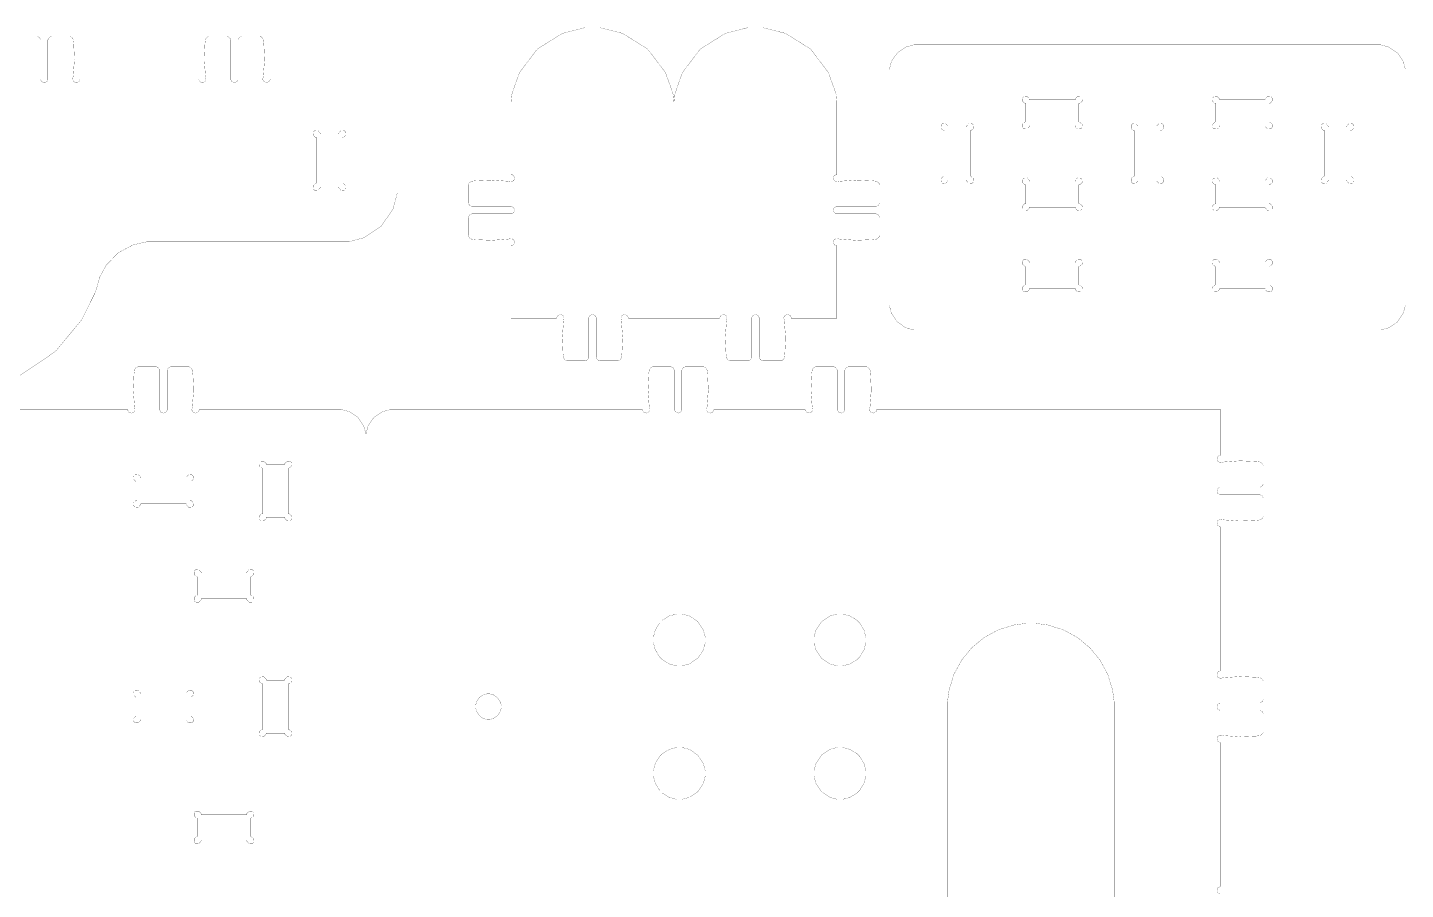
# Model space of a CAD drawing. Extents: x 0.1 to 11.9, y 0.1 to 11.9.
# Drawn here: x 5.56 to 11.9, y 7.96 to 11.93 of the extents above; entities that cross this region are included whole.
import ezdxf

# ---------------------------------------------------------------- set-up
doc = ezdxf.new("R2010")
doc.units = 0
doc.layers.get('0').update_dxf_attribs({"linetype": 'CONTINUOUS'})

msp = doc.modelspace()

# ---------------------------------------------------------------- linework, layer by layer
at = {"color": 1, "const_width": 0.00084}
for points in [[(8.53271, 11.5894), (8.52968, 11.6239), (8.49431, 11.725), (8.41194, 11.834), (8.29617, 11.9065), (8.19233, 11.9328), (8.15771, 11.9328), (8.12304, 11.9328), (8.01921, 11.9065), (7.90349, 11.834), (7.82107, 11.725), (7.78575, 11.6239), (7.78271, 11.5894)], [(8.53271, 11.5894), (8.53575, 11.6239), (8.57107, 11.725), (8.65349, 11.834), (8.76921, 11.9065), (8.87304, 11.9328), (8.90771, 11.9328), (8.94233, 11.9328), (9.04617, 11.9065), (9.16194, 11.834), (9.24431, 11.725), (9.27968, 11.6239), (9.28271, 11.5894)], [(5.59814, 11.8931), (5.52067, 11.8931)], [(5.59814, 11.8931), (5.60161, 11.8931), (5.61203, 11.8874), (5.61783, 11.877), (5.61783, 11.8734)], [(5.61783, 11.6963), (5.61783, 11.8734)], [(5.65126, 11.8734), (5.65126, 11.877), (5.65701, 11.8874), (5.66743, 11.8931), (5.67096, 11.8931)], [(5.65126, 11.6963), (5.65126, 11.8734)], [(5.67096, 11.8931), (5.74843, 11.8931)], [(5.74843, 11.8931), (5.75163, 11.8931), (5.76139, 11.8882), (5.76764, 11.8785), (5.76796, 11.876)], [(5.76796, 11.876), (5.76992, 11.8611), (5.77322, 11.7861), (5.76785, 11.7112), (5.76546, 11.6963)], [(6.37864, 11.6963), (6.37625, 11.7112), (6.37082, 11.7861), (6.37414, 11.8611), (6.37614, 11.876)], [(6.37614, 11.876), (6.37646, 11.8785), (6.38265, 11.8882), (6.39242, 11.8931), (6.39567, 11.8931)], [(6.47314, 11.8931), (6.39567, 11.8931)], [(6.47314, 11.8931), (6.47661, 11.8931), (6.48703, 11.8874), (6.49283, 11.877), (6.49283, 11.8734)], [(6.49283, 11.6963), (6.49283, 11.8734)], [(6.52626, 11.8734), (6.52626, 11.877), (6.53201, 11.8874), (6.54243, 11.8931), (6.54596, 11.8931)], [(6.52626, 11.6963), (6.52626, 11.8734)], [(6.54596, 11.8931), (6.62343, 11.8931)], [(6.62343, 11.8931), (6.62663, 11.8931), (6.63639, 11.8882), (6.64264, 11.8785), (6.64296, 11.876)], [(6.64296, 11.876), (6.64492, 11.8611), (6.64822, 11.7861), (6.64285, 11.7112), (6.64046, 11.6963)], [(9.64903, 11.8534), (9.63683, 11.8534), (9.60032, 11.8436), (9.5606, 11.8168), (9.53381, 11.7771), (9.52403, 11.7406), (9.52403, 11.7284)], [(11.774, 11.8534), (9.64903, 11.8534)], [(11.899, 11.7284), (11.899, 11.7406), (11.8892, 11.7771), (11.8624, 11.8168), (11.8226, 11.8436), (11.7862, 11.8534), (11.774, 11.8534)], [(5.65126, 11.6963), (5.65126, 11.6932), (5.646, 11.6838), (5.63456, 11.6796), (5.62304, 11.6838), (5.61783, 11.6932), (5.61783, 11.6963)], [(5.79893, 11.6963), (5.79889, 11.6932), (5.79362, 11.6838), (5.78217, 11.6796), (5.77067, 11.6838), (5.76546, 11.6932), (5.76546, 11.6963)], [(5.79893, 11.6963), (6.34517, 11.6963)], [(6.37864, 11.6963), (6.37864, 11.6932), (6.37337, 11.6838), (6.36187, 11.6796), (6.35037, 11.6838), (6.34517, 11.6932), (6.34517, 11.6963)], [(6.52626, 11.6963), (6.52626, 11.6932), (6.521, 11.6838), (6.50956, 11.6796), (6.49804, 11.6838), (6.49283, 11.6932), (6.49283, 11.6963)], [(6.67393, 11.6963), (6.67389, 11.6932), (6.66862, 11.6838), (6.65717, 11.6796), (6.64567, 11.6838), (6.64046, 11.6932), (6.64046, 11.6963)], [(6.67393, 11.6963), (7.25956, 11.6963)], [(7.25956, 11.1963), (7.25956, 11.6963)], [(9.52403, 11.7284), (9.52403, 10.6659)], [(11.899, 11.7284), (11.899, 10.6659)], [(10.1687, 11.6005), (10.1687, 11.6044), (10.1584, 11.6159), (10.1427, 11.615), (10.1401, 11.6123), (10.1375, 11.6097), (10.1365, 11.5941), (10.1481, 11.5838), (10.152, 11.5838)], [(10.3961, 11.5838), (10.3999, 11.5838), (10.4115, 11.5941), (10.4105, 11.6097), (10.4079, 11.6123), (10.4053, 11.615), (10.3897, 11.6159), (10.3793, 11.6044), (10.3793, 11.6005)], [(11.0437, 11.6005), (11.0437, 11.6044), (11.0334, 11.6159), (11.0177, 11.615), (11.0151, 11.6123), (11.0125, 11.6097), (11.0115, 11.5941), (11.0231, 11.5838), (11.027, 11.5838)], [(11.2711, 11.5838), (11.2749, 11.5838), (11.2865, 11.5941), (11.2855, 11.6097), (11.2829, 11.6123), (11.2803, 11.615), (11.2647, 11.6159), (11.2543, 11.6044), (11.2543, 11.6005)], [(7.78271, 11.2567), (7.78271, 11.5894)], [(8.53271, 10.5953), (8.53271, 11.5894)], [(9.28271, 11.2567), (9.28271, 11.5894)], [(10.152, 11.4981), (10.152, 11.5838)], [(10.1687, 11.6005), (10.3793, 11.6005)], [(10.3961, 11.4981), (10.3961, 11.5838)], [(11.027, 11.4981), (11.027, 11.5838)], [(11.0437, 11.6005), (11.2543, 11.6005)], [(11.2711, 11.4981), (11.2711, 11.5838)], [(9.79372, 11.4755), (9.79372, 11.4794), (9.78336, 11.4909), (9.76774, 11.49), (9.76514, 11.4873), (9.76247, 11.4847), (9.7615, 11.4691), (9.77306, 11.4588), (9.77696, 11.4588)], [(9.89606, 11.4588), (9.8999, 11.4588), (9.91151, 11.4691), (9.91054, 11.4847), (9.90793, 11.4873), (9.90528, 11.49), (9.88965, 11.4909), (9.87935, 11.4794), (9.87935, 11.4755)], [(10.152, 11.4981), (10.1481, 11.4981), (10.1365, 11.4878), (10.1375, 11.4722), (10.1401, 11.4696), (10.1427, 11.467), (10.1584, 11.4659), (10.1687, 11.4775), (10.1687, 11.4814)], [(10.1687, 11.4814), (10.3793, 11.4814)], [(10.3793, 11.4814), (10.3793, 11.4775), (10.3897, 11.4659), (10.4053, 11.467), (10.4079, 11.4696), (10.4105, 11.4722), (10.4115, 11.4878), (10.3999, 11.4981), (10.3961, 11.4981)], [(10.6687, 11.4755), (10.6687, 11.4794), (10.6584, 11.4909), (10.6427, 11.49), (10.6401, 11.4873), (10.6375, 11.4847), (10.6365, 11.4691), (10.6481, 11.4588), (10.652, 11.4588)], [(10.7711, 11.4588), (10.7749, 11.4588), (10.7865, 11.4691), (10.7855, 11.4847), (10.7829, 11.4873), (10.7803, 11.49), (10.7647, 11.4909), (10.7543, 11.4794), (10.7543, 11.4755)], [(11.027, 11.4981), (11.0231, 11.4981), (11.0115, 11.4878), (11.0125, 11.4722), (11.0151, 11.4696), (11.0177, 11.467), (11.0334, 11.4659), (11.0437, 11.4775), (11.0437, 11.4814)], [(11.0437, 11.4814), (11.2543, 11.4814)], [(11.2543, 11.4814), (11.2543, 11.4775), (11.2647, 11.4659), (11.2803, 11.467), (11.2829, 11.4696), (11.2855, 11.4722), (11.2865, 11.4878), (11.2749, 11.4981), (11.2711, 11.4981)], [(11.5437, 11.4755), (11.5437, 11.4794), (11.5334, 11.4909), (11.5177, 11.49), (11.5151, 11.4873), (11.5125, 11.4847), (11.5115, 11.4691), (11.5231, 11.4588), (11.527, 11.4588)], [(11.6461, 11.4588), (11.6499, 11.4588), (11.6615, 11.4691), (11.6605, 11.4847), (11.6579, 11.4873), (11.6553, 11.49), (11.6397, 11.4909), (11.6293, 11.4794), (11.6293, 11.4755)], [(6.88747, 11.4266), (6.88357, 11.4266), (6.87201, 11.437), (6.87299, 11.4525), (6.87565, 11.4551), (6.87825, 11.4578), (6.89388, 11.4588), (6.90424, 11.4472), (6.90424, 11.4433)], [(6.88747, 11.4266), (6.88747, 11.216)], [(6.90424, 11.4433), (6.98986, 11.4433)], [(6.98986, 11.4433), (6.98986, 11.4472), (7.00017, 11.4588), (7.01579, 11.4578), (7.01844, 11.4551), (7.02106, 11.4525), (7.02203, 11.437), (7.01042, 11.4266), (7.00657, 11.4266)], [(7.00657, 11.4266), (7.00657, 11.216)], [(9.77696, 11.2481), (9.77696, 11.4588)], [(9.87935, 11.4755), (9.79372, 11.4755)], [(9.89606, 11.2481), (9.89606, 11.4588)], [(10.652, 11.2481), (10.652, 11.4588)], [(10.7543, 11.4755), (10.6687, 11.4755)], [(10.7711, 11.2481), (10.7711, 11.4588)], [(11.527, 11.2481), (11.527, 11.4588)], [(11.6293, 11.4755), (11.5437, 11.4755)], [(11.6461, 11.2481), (11.6461, 11.4588)], [(7.60297, 11.2258), (7.60053, 11.2254), (7.59076, 11.2192), (7.58589, 11.2095), (7.58589, 11.2062)], [(7.78271, 11.2232), (7.76785, 11.2256), (7.69293, 11.2311), (7.61789, 11.2278), (7.60297, 11.2258)], [(7.78271, 11.2232), (7.78581, 11.2232), (7.79519, 11.2285), (7.79937, 11.24), (7.79519, 11.2515), (7.78581, 11.2567), (7.78271, 11.2567)], [(9.28271, 11.2232), (9.27957, 11.2232), (9.27018, 11.2285), (9.266, 11.24), (9.27018, 11.2515), (9.27957, 11.2567), (9.28271, 11.2567)], [(9.28271, 11.2232), (9.29758, 11.2256), (9.3725, 11.2311), (9.44754, 11.2278), (9.46251, 11.2258)], [(9.46251, 11.2258), (9.46496, 11.2254), (9.47472, 11.2192), (9.4796, 11.2095), (9.4796, 11.2062)], [(9.77696, 11.2481), (9.77306, 11.2481), (9.7615, 11.2378), (9.76247, 11.2222), (9.76514, 11.2196), (9.76774, 11.217), (9.78336, 11.2159), (9.79372, 11.2275), (9.79372, 11.2314)], [(9.87935, 11.2314), (9.79372, 11.2314)], [(9.87935, 11.2314), (9.87935, 11.2275), (9.88965, 11.2159), (9.90528, 11.217), (9.90793, 11.2196), (9.91054, 11.2222), (9.91151, 11.2378), (9.8999, 11.2481), (9.89606, 11.2481)], [(10.1687, 11.2255), (10.1687, 11.2294), (10.1584, 11.2409), (10.1427, 11.24), (10.1401, 11.2373), (10.1375, 11.2347), (10.1365, 11.2191), (10.1481, 11.2088), (10.152, 11.2088)], [(10.1687, 11.2255), (10.3793, 11.2255)], [(10.3961, 11.2088), (10.3999, 11.2088), (10.4115, 11.2191), (10.4105, 11.2347), (10.4079, 11.2373), (10.4053, 11.24), (10.3897, 11.2409), (10.3793, 11.2294), (10.3793, 11.2255)], [(10.652, 11.2481), (10.6481, 11.2481), (10.6365, 11.2378), (10.6375, 11.2222), (10.6401, 11.2196), (10.6427, 11.217), (10.6584, 11.2159), (10.6687, 11.2275), (10.6687, 11.2314)], [(10.7543, 11.2314), (10.6687, 11.2314)], [(10.7543, 11.2314), (10.7543, 11.2275), (10.7647, 11.2159), (10.7803, 11.217), (10.7829, 11.2196), (10.7855, 11.2222), (10.7865, 11.2378), (10.7749, 11.2481), (10.7711, 11.2481)], [(11.0437, 11.2255), (11.0437, 11.2294), (11.0334, 11.2409), (11.0177, 11.24), (11.0151, 11.2373), (11.0125, 11.2347), (11.0115, 11.2191), (11.0231, 11.2088), (11.027, 11.2088)], [(11.0437, 11.2255), (11.2543, 11.2255)], [(11.2711, 11.2088), (11.2749, 11.2088), (11.2865, 11.2191), (11.2855, 11.2347), (11.2829, 11.2373), (11.2803, 11.24), (11.2647, 11.2409), (11.2543, 11.2294), (11.2543, 11.2255)], [(11.527, 11.2481), (11.5231, 11.2481), (11.5115, 11.2378), (11.5125, 11.2222), (11.5151, 11.2196), (11.5177, 11.217), (11.5334, 11.2159), (11.5437, 11.2275), (11.5437, 11.2314)], [(11.6293, 11.2314), (11.5437, 11.2314)], [(11.6293, 11.2314), (11.6293, 11.2275), (11.6397, 11.2159), (11.6553, 11.217), (11.6579, 11.2196), (11.6605, 11.2222), (11.6615, 11.2378), (11.6499, 11.2481), (11.6461, 11.2481)], [(6.90424, 11.1992), (6.90424, 11.1954), (6.89388, 11.1838), (6.87825, 11.1848), (6.87565, 11.1874), (6.87299, 11.1901), (6.87201, 11.2057), (6.88357, 11.216), (6.88747, 11.216)], [(6.90424, 11.1992), (6.98986, 11.1992)], [(7.00657, 11.216), (7.01042, 11.216), (7.02203, 11.2057), (7.02106, 11.1901), (7.01844, 11.1874), (7.01579, 11.1848), (7.00017, 11.1838), (6.98986, 11.1954), (6.98986, 11.1992)], [(7.25956, 11.1963), (7.25956, 11.172), (7.23986, 11.099), (7.18631, 11.0195), (7.10682, 10.966), (7.03386, 10.9463), (7.00956, 10.9463)], [(7.58589, 11.1288), (7.58589, 11.2062)], [(9.4796, 11.1288), (9.4796, 11.2062)], [(10.152, 11.1231), (10.152, 11.2088)], [(10.3961, 11.1231), (10.3961, 11.2088)], [(11.027, 11.1231), (11.027, 11.2088)], [(11.2711, 11.1231), (11.2711, 11.2088)], [(7.58589, 11.1288), (7.58589, 11.1253), (7.59164, 11.1149), (7.60206, 11.1091), (7.60558, 11.1091)], [(7.78271, 11.1091), (7.60558, 11.1091)], [(7.78271, 11.0756), (7.78581, 11.0756), (7.79519, 11.0809), (7.79937, 11.0923), (7.79519, 11.1038), (7.78581, 11.1091), (7.78271, 11.1091)], [(9.28271, 11.0756), (9.27957, 11.0756), (9.27018, 11.0809), (9.266, 11.0923), (9.27018, 11.1038), (9.27957, 11.1091), (9.28271, 11.1091)], [(9.28271, 11.1091), (9.4599, 11.1091)], [(9.4796, 11.1288), (9.4796, 11.1253), (9.47379, 11.1149), (9.46337, 11.1091), (9.4599, 11.1091)], [(10.152, 11.1231), (10.1481, 11.1231), (10.1365, 11.1128), (10.1375, 11.0972), (10.1401, 11.0946), (10.1427, 11.092), (10.1584, 11.0909), (10.1687, 11.1025), (10.1687, 11.1064)], [(10.1687, 11.1064), (10.3793, 11.1064)], [(10.3793, 11.1064), (10.3793, 11.1025), (10.3897, 11.0909), (10.4053, 11.092), (10.4079, 11.0946), (10.4105, 11.0972), (10.4115, 11.1128), (10.3999, 11.1231), (10.3961, 11.1231)], [(11.027, 11.1231), (11.0231, 11.1231), (11.0115, 11.1128), (11.0125, 11.0972), (11.0151, 11.0946), (11.0177, 11.092), (11.0334, 11.0909), (11.0437, 11.1025), (11.0437, 11.1064)], [(11.0437, 11.1064), (11.2543, 11.1064)], [(11.2543, 11.1064), (11.2543, 11.1025), (11.2647, 11.0909), (11.2803, 11.092), (11.2829, 11.0946), (11.2855, 11.0972), (11.2865, 11.1128), (11.2749, 11.1231), (11.2711, 11.1231)], [(7.60558, 11.0756), (7.60206, 11.0756), (7.59164, 11.0698), (7.58589, 11.0594), (7.58589, 11.0559)], [(7.58589, 11.0559), (7.58589, 10.9784)], [(7.78271, 11.0756), (7.60558, 11.0756)], [(9.28271, 11.0756), (9.4599, 11.0756)], [(9.4599, 11.0756), (9.46337, 11.0756), (9.47379, 11.0698), (9.4796, 11.0594), (9.4796, 11.0559)], [(9.4796, 11.0559), (9.4796, 10.9784)], [(7.58589, 10.9784), (7.58589, 10.9752), (7.59076, 10.9655), (7.60053, 10.9592), (7.60297, 10.9589)], [(9.4796, 10.9784), (9.4796, 10.9752), (9.47472, 10.9655), (9.46496, 10.9592), (9.46251, 10.9589)], [(5.88385, 10.7634), (5.88921, 10.7829), (5.91835, 10.8376), (5.97342, 10.8954), (6.04389, 10.9329), (6.10444, 10.9463), (6.12462, 10.9463)], [(6.12462, 10.9463), (7.00956, 10.9463)], [(7.60297, 10.9589), (7.61789, 10.957), (7.69293, 10.9536), (7.76785, 10.959), (7.78271, 10.9614)], [(7.78271, 10.928), (7.78581, 10.928), (7.79519, 10.9332), (7.79937, 10.9447), (7.79519, 10.9562), (7.78581, 10.9614), (7.78271, 10.9614)], [(7.78271, 10.5953), (7.78271, 10.928)], [(9.28271, 10.928), (9.27957, 10.928), (9.27018, 10.9332), (9.266, 10.9447), (9.27018, 10.9562), (9.27957, 10.9614), (9.28271, 10.9614)], [(9.46251, 10.9589), (9.44754, 10.957), (9.3725, 10.9536), (9.29758, 10.959), (9.28271, 10.9614)], [(9.28271, 10.5953), (9.28271, 10.928)], [(10.1687, 10.8505), (10.1687, 10.8544), (10.1584, 10.8659), (10.1427, 10.865), (10.1401, 10.8623), (10.1375, 10.8597), (10.1365, 10.8441), (10.1481, 10.8338), (10.152, 10.8338)], [(10.1687, 10.8505), (10.3793, 10.8505)], [(10.3961, 10.8338), (10.3999, 10.8338), (10.4115, 10.8441), (10.4105, 10.8597), (10.4079, 10.8623), (10.4053, 10.865), (10.3897, 10.8659), (10.3793, 10.8544), (10.3793, 10.8505)], [(11.0437, 10.8505), (11.0437, 10.8544), (11.0334, 10.8659), (11.0177, 10.865), (11.0151, 10.8623), (11.0125, 10.8597), (11.0115, 10.8441), (11.0231, 10.8338), (11.027, 10.8338)], [(11.0437, 10.8505), (11.2543, 10.8505)], [(11.2711, 10.8338), (11.2749, 10.8338), (11.2865, 10.8441), (11.2855, 10.8597), (11.2829, 10.8623), (11.2803, 10.865), (11.2647, 10.8659), (11.2543, 10.8544), (11.2543, 10.8505)], [(10.152, 10.7481), (10.152, 10.8338)], [(10.3961, 10.7481), (10.3961, 10.8338)], [(11.027, 10.7481), (11.027, 10.8338)], [(11.2711, 10.7481), (11.2711, 10.8338)], [(5.88385, 10.7634), (5.87099, 10.7174), (5.80615, 10.5866), (5.68474, 10.4411), (5.528, 10.3347), (5.39144, 10.2832), (5.3444, 10.275)], [(10.152, 10.7481), (10.1481, 10.7481), (10.1365, 10.7378), (10.1375, 10.7222), (10.1401, 10.7196), (10.1427, 10.717), (10.1584, 10.7159), (10.1687, 10.7275), (10.1687, 10.7314)], [(10.1687, 10.7314), (10.3793, 10.7314)], [(10.3793, 10.7314), (10.3793, 10.7275), (10.3897, 10.7159), (10.4053, 10.717), (10.4079, 10.7196), (10.4105, 10.7222), (10.4115, 10.7378), (10.3999, 10.7481), (10.3961, 10.7481)], [(11.027, 10.7481), (11.0231, 10.7481), (11.0115, 10.7378), (11.0125, 10.7222), (11.0151, 10.7196), (11.0177, 10.717), (11.0334, 10.7159), (11.0437, 10.7275), (11.0437, 10.7314)], [(11.0437, 10.7314), (11.2543, 10.7314)], [(11.2543, 10.7314), (11.2543, 10.7275), (11.2647, 10.7159), (11.2803, 10.717), (11.2829, 10.7196), (11.2855, 10.7222), (11.2865, 10.7378), (11.2749, 10.7481), (11.2711, 10.7481)], [(9.52403, 10.6659), (9.52403, 10.6538), (9.53381, 10.6173), (9.5606, 10.5775), (9.60032, 10.5508), (9.63683, 10.5409), (9.64903, 10.5409)], [(11.774, 10.5409), (11.7862, 10.5409), (11.8226, 10.5508), (11.8624, 10.5775), (11.8892, 10.6173), (11.899, 10.6538), (11.899, 10.6659)], [(7.99338, 10.5953), (7.78271, 10.5953)], [(8.02681, 10.5953), (8.02681, 10.5984), (8.02154, 10.6079), (8.0101, 10.612), (7.99858, 10.6079), (7.99338, 10.5984), (7.99338, 10.5953)], [(8.02681, 10.5953), (8.02442, 10.5804), (8.01899, 10.5055), (8.02229, 10.4305), (8.02431, 10.4155)], [(8.17449, 10.5953), (8.17449, 10.5984), (8.16922, 10.6079), (8.15771, 10.612), (8.14621, 10.6079), (8.141, 10.5984), (8.141, 10.5953)], [(8.141, 10.5953), (8.141, 10.4181)], [(8.17449, 10.5953), (8.17449, 10.4181)], [(8.3221, 10.5953), (8.3221, 10.5984), (8.31685, 10.6079), (8.30533, 10.612), (8.29383, 10.6079), (8.28863, 10.5984), (8.28863, 10.5953)], [(8.29113, 10.4155), (8.29308, 10.4305), (8.29644, 10.5055), (8.29101, 10.5804), (8.28863, 10.5953)], [(8.53271, 10.5953), (8.3221, 10.5953)], [(8.53271, 10.5953), (8.74338, 10.5953)], [(8.74338, 10.5953), (8.74338, 10.5984), (8.74858, 10.6079), (8.7601, 10.612), (8.77154, 10.6079), (8.77681, 10.5984), (8.77681, 10.5953)], [(8.77431, 10.4155), (8.77229, 10.4305), (8.76899, 10.5055), (8.77442, 10.5804), (8.77681, 10.5953)], [(8.891, 10.5953), (8.891, 10.5984), (8.89621, 10.6079), (8.90771, 10.612), (8.91922, 10.6079), (8.92449, 10.5984), (8.92449, 10.5953)], [(8.891, 10.5953), (8.891, 10.4181)], [(8.92449, 10.5953), (8.92449, 10.4181)], [(9.03863, 10.5953), (9.03863, 10.5984), (9.04383, 10.6079), (9.05533, 10.612), (9.06685, 10.6079), (9.0721, 10.5984), (9.0721, 10.5953)], [(9.03863, 10.5953), (9.04101, 10.5804), (9.04644, 10.5055), (9.04308, 10.4305), (9.04113, 10.4155)], [(9.0721, 10.5953), (9.28271, 10.5953)], [(9.64903, 10.5409), (11.774, 10.5409)], [(8.02431, 10.4155), (8.02463, 10.4131), (8.03082, 10.4033), (8.04058, 10.3984), (8.04383, 10.3984)], [(8.12131, 10.3984), (8.12478, 10.3984), (8.13519, 10.4042), (8.141, 10.4147), (8.141, 10.4181)], [(8.17449, 10.4181), (8.17449, 10.4147), (8.18024, 10.4042), (8.19065, 10.3984), (8.19417, 10.3984)], [(8.27165, 10.3984), (8.27485, 10.3984), (8.28461, 10.4033), (8.29081, 10.4131), (8.29113, 10.4155)], [(8.79383, 10.3984), (8.79058, 10.3984), (8.78082, 10.4033), (8.77463, 10.4131), (8.77431, 10.4155)], [(8.891, 10.4181), (8.891, 10.4147), (8.88519, 10.4042), (8.87478, 10.3984), (8.87131, 10.3984)], [(8.94417, 10.3984), (8.94065, 10.3984), (8.93024, 10.4042), (8.92449, 10.4147), (8.92449, 10.4181)], [(9.04113, 10.4155), (9.04081, 10.4131), (9.03461, 10.4033), (9.02485, 10.3984), (9.02165, 10.3984)], [(6.04958, 10.3544), (6.04758, 10.3395), (6.04428, 10.2645), (6.04969, 10.1896), (6.05214, 10.1746)], [(6.06912, 10.3715), (6.06586, 10.3715), (6.0561, 10.3666), (6.04992, 10.3569), (6.04958, 10.3544)], [(6.1466, 10.3715), (6.06912, 10.3715)], [(6.16629, 10.3518), (6.16629, 10.3554), (6.16049, 10.3658), (6.15007, 10.3715), (6.1466, 10.3715)], [(6.16629, 10.1746), (6.16629, 10.3518)], [(6.21946, 10.3715), (6.21593, 10.3715), (6.20551, 10.3658), (6.19976, 10.3554), (6.19976, 10.3518)], [(6.19976, 10.1746), (6.19976, 10.3518)], [(6.21946, 10.3715), (6.29693, 10.3715)], [(6.31646, 10.3544), (6.31614, 10.3569), (6.3099, 10.3666), (6.30013, 10.3715), (6.29693, 10.3715)], [(6.31392, 10.1746), (6.31629, 10.1896), (6.32172, 10.2645), (6.31842, 10.3395), (6.31646, 10.3544)], [(8.12131, 10.3984), (8.04383, 10.3984)], [(8.19417, 10.3984), (8.27165, 10.3984)], [(8.41862, 10.3544), (8.41661, 10.3395), (8.41325, 10.2645), (8.41868, 10.1896), (8.42111, 10.1746)], [(8.4381, 10.3715), (8.43485, 10.3715), (8.42513, 10.3666), (8.41894, 10.3569), (8.41862, 10.3544)], [(8.51557, 10.3715), (8.4381, 10.3715)], [(8.53526, 10.3518), (8.53526, 10.3554), (8.52946, 10.3658), (8.51904, 10.3715), (8.51557, 10.3715)], [(8.53526, 10.1746), (8.53526, 10.3518)], [(8.58843, 10.3715), (8.5849, 10.3715), (8.57449, 10.3658), (8.56874, 10.3554), (8.56874, 10.3518)], [(8.56874, 10.1746), (8.56874, 10.3518)], [(8.58843, 10.3715), (8.6659, 10.3715)], [(8.68544, 10.3544), (8.68511, 10.3569), (8.67888, 10.3666), (8.66911, 10.3715), (8.6659, 10.3715)], [(8.68294, 10.1746), (8.68533, 10.1896), (8.69069, 10.2645), (8.68739, 10.3395), (8.68544, 10.3544)], [(8.87131, 10.3984), (8.79383, 10.3984)], [(8.94417, 10.3984), (9.02165, 10.3984)], [(9.16862, 10.3544), (9.16661, 10.3395), (9.16325, 10.2645), (9.16868, 10.1896), (9.17111, 10.1746)], [(9.1881, 10.3715), (9.18485, 10.3715), (9.17513, 10.3666), (9.16894, 10.3569), (9.16862, 10.3544)], [(9.1881, 10.3715), (9.26557, 10.3715)], [(9.28526, 10.3518), (9.28526, 10.3554), (9.27946, 10.3658), (9.26904, 10.3715), (9.26557, 10.3715)], [(9.28526, 10.3518), (9.28526, 10.1746)], [(9.33843, 10.3715), (9.3349, 10.3715), (9.32449, 10.3658), (9.31874, 10.3554), (9.31874, 10.3518)], [(9.31874, 10.3518), (9.31874, 10.1746)], [(9.4159, 10.3715), (9.33843, 10.3715)], [(9.43544, 10.3544), (9.43511, 10.3569), (9.42888, 10.3666), (9.41911, 10.3715), (9.4159, 10.3715)], [(9.43294, 10.1746), (9.43533, 10.1896), (9.44069, 10.2645), (9.43739, 10.3395), (9.43544, 10.3544)], [(5.808, 10.1746), (5.36117, 10.1746)], [(5.808, 10.1746), (6.01867, 10.1746)], [(5.808, 7.43832), (5.808, 10.1746)], [(6.01867, 10.1746), (6.01867, 10.1716), (6.02387, 10.1622), (6.03538, 10.158), (6.04688, 10.1622), (6.05214, 10.1716), (6.05214, 10.1746)], [(6.16629, 10.1746), (6.16629, 10.1716), (6.1715, 10.1622), (6.183, 10.158), (6.1945, 10.1622), (6.19976, 10.1716), (6.19976, 10.1746)], [(6.31392, 10.1746), (6.31392, 10.1716), (6.31912, 10.1622), (6.33062, 10.158), (6.34212, 10.1622), (6.34739, 10.1716), (6.34739, 10.1746)], [(6.34739, 10.1746), (6.98996, 10.1746)], [(7.11496, 10.0496), (7.11496, 10.0618), (7.10508, 10.0984), (7.07835, 10.1381), (7.03857, 10.1649), (7.00211, 10.1746), (6.98996, 10.1746)], [(7.23996, 10.1746), (7.22775, 10.1746), (7.19125, 10.1649), (7.15153, 10.1381), (7.12472, 10.0984), (7.11496, 10.0618), (7.11496, 10.0496)], [(7.23996, 10.1746), (8.38764, 10.1746)], [(8.38764, 10.1746), (8.38764, 10.1716), (8.39285, 10.1622), (8.40435, 10.158), (8.41585, 10.1622), (8.42111, 10.1716), (8.42111, 10.1746)], [(8.53526, 10.1746), (8.53526, 10.1716), (8.54053, 10.1622), (8.55197, 10.158), (8.56347, 10.1622), (8.56874, 10.1716), (8.56874, 10.1746)], [(8.68294, 10.1746), (8.68294, 10.1716), (8.68815, 10.1622), (8.69965, 10.158), (8.7111, 10.1622), (8.71636, 10.1716), (8.71636, 10.1746)], [(8.71636, 10.1746), (8.92703, 10.1746)], [(8.92703, 10.1746), (8.92703, 7.43832)], [(8.92703, 10.1746), (9.13764, 10.1746)], [(9.13764, 10.1746), (9.13764, 10.1716), (9.14285, 10.1622), (9.15435, 10.158), (9.16585, 10.1622), (9.17111, 10.1716), (9.17111, 10.1746)], [(9.28526, 10.1746), (9.28526, 10.1716), (9.29047, 10.1622), (9.30197, 10.158), (9.31347, 10.1622), (9.31874, 10.1716), (9.31874, 10.1746)], [(9.43294, 10.1746), (9.43294, 10.1716), (9.43815, 10.1622), (9.44965, 10.158), (9.4611, 10.1622), (9.46636, 10.1716), (9.46636, 10.1746)], [(9.46636, 10.1746), (11.0486, 10.1746)], [(11.0486, 10.1746), (11.0486, 9.96403)], [(7.11496, 10.0496), (7.11496, 7.56332)], [(11.0486, 9.96403), (11.0455, 9.96403), (11.0361, 9.95882), (11.0319, 9.94732), (11.0361, 9.93582), (11.0455, 9.93056), (11.0486, 9.93056)], [(6.65582, 9.92171), (6.65582, 9.92563), (6.64546, 9.93718), (6.62983, 9.93619), (6.62722, 9.93354), (6.62457, 9.93093), (6.62358, 9.91536), (6.63514, 9.905), (6.63906, 9.905)], [(6.63906, 9.905), (6.63906, 9.69433)], [(6.65582, 9.92171), (6.74143, 9.92171)], [(6.75814, 9.905), (6.76199, 9.905), (6.7736, 9.91536), (6.77257, 9.93093), (6.76997, 9.93354), (6.76731, 9.93619), (6.75174, 9.93718), (6.74143, 9.92563), (6.74143, 9.92171)], [(6.75814, 9.905), (6.75814, 9.69433)], [(11.2284, 9.93311), (11.2134, 9.93511), (11.1384, 9.93842), (11.0635, 9.933), (11.0486, 9.93056)], [(11.2455, 9.91357), (11.2455, 9.91683), (11.2406, 9.9266), (11.2308, 9.93278), (11.2284, 9.93311)], [(11.2455, 9.91357), (11.2455, 9.8361)], [(6.07769, 9.85921), (6.07769, 9.86313), (6.06733, 9.87468), (6.05176, 9.87369), (6.04915, 9.87104), (6.0465, 9.86843), (6.04551, 9.85286), (6.05707, 9.8425), (6.06099, 9.8425)], [(6.06099, 9.8425), (6.06099, 9.75683)], [(6.07769, 9.85921), (6.28836, 9.85921)], [(6.30507, 9.8425), (6.30892, 9.8425), (6.32047, 9.85286), (6.3195, 9.86843), (6.31689, 9.87104), (6.31424, 9.87369), (6.29867, 9.87468), (6.28836, 9.86313), (6.28836, 9.85921)], [(6.30507, 9.8425), (6.30507, 9.75683)], [(11.2258, 9.8164), (11.2293, 9.8164), (11.2397, 9.82221), (11.2455, 9.83262), (11.2455, 9.8361)], [(11.0486, 9.8164), (11.0455, 9.8164), (11.0361, 9.81119), (11.0319, 9.79969), (11.0361, 9.78819), (11.0455, 9.78293), (11.0486, 9.78293)], [(11.2258, 9.8164), (11.0486, 9.8164)], [(11.2258, 9.78293), (11.0486, 9.78293)], [(11.2455, 9.76324), (11.2455, 9.76676), (11.2397, 9.77718), (11.2293, 9.78293), (11.2258, 9.78293)], [(6.06099, 9.75683), (6.05707, 9.75683), (6.04551, 9.74653), (6.0465, 9.73096), (6.04915, 9.72831), (6.05176, 9.72569), (6.06733, 9.72472), (6.07769, 9.73628), (6.07769, 9.74013)], [(6.07769, 9.74013), (6.28836, 9.74013)], [(6.28836, 9.74013), (6.28836, 9.73628), (6.29867, 9.72472), (6.31424, 9.72569), (6.31689, 9.72831), (6.3195, 9.73096), (6.32047, 9.74653), (6.30892, 9.75683), (6.30507, 9.75683)], [(11.2455, 9.68576), (11.2455, 9.76324)], [(6.63906, 9.69433), (6.63514, 9.69433), (6.62358, 9.68403), (6.62457, 9.66846), (6.62722, 9.66581), (6.62983, 9.66319), (6.64546, 9.66222), (6.65582, 9.67378), (6.65582, 9.67763)], [(6.65582, 9.67763), (6.74143, 9.67763)], [(6.74143, 9.67763), (6.74143, 9.67378), (6.75174, 9.66222), (6.76731, 9.66319), (6.76997, 9.66581), (6.77257, 9.66846), (6.7736, 9.68403), (6.76199, 9.69433), (6.75814, 9.69433)], [(11.0486, 9.66878), (11.0455, 9.66878), (11.0361, 9.66357), (11.0319, 9.65207), (11.0361, 9.64057), (11.0455, 9.63531), (11.0486, 9.63531)], [(11.0486, 9.66878), (11.0635, 9.66639), (11.1384, 9.66097), (11.2134, 9.66428), (11.2284, 9.66624)], [(11.2284, 9.66624), (11.2308, 9.66656), (11.2406, 9.67279), (11.2455, 9.68257), (11.2455, 9.68576)], [(11.0486, 9.63531), (11.0486, 8.97086)], [(6.35618, 9.42171), (6.35618, 9.42563), (6.34581, 9.43718), (6.33018, 9.43619), (6.32758, 9.43354), (6.32493, 9.43093), (6.32394, 9.41536), (6.3355, 9.405), (6.33942, 9.405)], [(6.33942, 9.405), (6.33942, 9.31933)], [(6.35618, 9.42171), (6.56679, 9.42171)], [(6.58356, 9.405), (6.5874, 9.405), (6.59896, 9.41536), (6.59799, 9.43093), (6.59538, 9.43354), (6.59272, 9.43619), (6.5771, 9.43718), (6.56679, 9.42563), (6.56679, 9.42171)], [(6.58356, 9.405), (6.58356, 9.31933)], [(6.33942, 9.31933), (6.3355, 9.31933), (6.32394, 9.30903), (6.32493, 9.29346), (6.32758, 9.29081), (6.33018, 9.28819), (6.34581, 9.28722), (6.35618, 9.29878), (6.35618, 9.30263)], [(6.35618, 9.30263), (6.56679, 9.30263)], [(6.56679, 9.30263), (6.56679, 9.29878), (6.5771, 9.28722), (6.59272, 9.28819), (6.59538, 9.29081), (6.59799, 9.29346), (6.59896, 9.30903), (6.5874, 9.31933), (6.58356, 9.31933)], [(10.5591, 8.80647), (10.5591, 8.82585), (10.5513, 8.8839), (10.5289, 8.95594), (10.4935, 9.02115), (10.4467, 9.07796), (10.3898, 9.12483), (10.3247, 9.16021), (10.2526, 9.18261), (10.1946, 9.19037), (10.1752, 9.19037), (10.1559, 9.19037), (10.0979, 9.18261), (10.0258, 9.16021), (9.96061, 9.12483), (9.90381, 9.07796), (9.85693, 9.02115), (9.82156, 8.95594), (9.79915, 8.8839), (9.79139, 8.82585), (9.79139, 8.80647)], [(6.65582, 8.92854), (6.65582, 8.93246), (6.64546, 8.94401), (6.62983, 8.94303), (6.62722, 8.94037), (6.62457, 8.93778), (6.62358, 8.92219), (6.63514, 8.91183), (6.63906, 8.91183)], [(6.75814, 8.91183), (6.76199, 8.91183), (6.7736, 8.92219), (6.77257, 8.93778), (6.76997, 8.94037), (6.76731, 8.94303), (6.75174, 8.94401), (6.74143, 8.93246), (6.74143, 8.92854)], [(11.0486, 8.97086), (11.0455, 8.97086), (11.036, 8.96565), (11.0318, 8.95415), (11.036, 8.94265), (11.0455, 8.93739), (11.0486, 8.93739)], [(11.2284, 8.93989), (11.2134, 8.94189), (11.1384, 8.94526), (11.0635, 8.93983), (11.0486, 8.93739)], [(6.07769, 8.86604), (6.07769, 8.86996), (6.06733, 8.88151), (6.05176, 8.88053), (6.04915, 8.87787), (6.0465, 8.87528), (6.04551, 8.85969), (6.05707, 8.84933), (6.06099, 8.84933)], [(6.30507, 8.84933), (6.30892, 8.84933), (6.32047, 8.85969), (6.3195, 8.87528), (6.31689, 8.87787), (6.31424, 8.88053), (6.29867, 8.88151), (6.28836, 8.86996), (6.28836, 8.86604)], [(6.63906, 8.91183), (6.63906, 8.70117)], [(6.65582, 8.92854), (6.74143, 8.92854)], [(6.75814, 8.91183), (6.75814, 8.70117)], [(11.2455, 8.92042), (11.2455, 8.92367), (11.2406, 8.93343), (11.2308, 8.93961), (11.2284, 8.93989)], [(11.2455, 8.92042), (11.2455, 8.84293)], [(6.06099, 8.84933), (6.06099, 8.76367)], [(6.07769, 8.86604), (6.28836, 8.86604)], [(6.30507, 8.84933), (6.30507, 8.76367)], [(11.0486, 8.82324), (11.0455, 8.82324), (11.0361, 8.81803), (11.0319, 8.80653), (11.0361, 8.79503), (11.0455, 8.78976), (11.0486, 8.78976)], [(11.2258, 8.82324), (11.0486, 8.82324)], [(11.2258, 8.82324), (11.2293, 8.82324), (11.2397, 8.82904), (11.2455, 8.83946), (11.2455, 8.84293)], [(6.06099, 8.76367), (6.05707, 8.76367), (6.04551, 8.75336), (6.0465, 8.73779), (6.04915, 8.73514), (6.05176, 8.73253), (6.06733, 8.7315), (6.07769, 8.74311), (6.07769, 8.74696)], [(6.28836, 8.74696), (6.28836, 8.74311), (6.29867, 8.7315), (6.31424, 8.73253), (6.31689, 8.73514), (6.3195, 8.73779), (6.32047, 8.75336), (6.30892, 8.76367), (6.30507, 8.76367)], [(9.79139, 8.80647), (9.79139, 7.88672)], [(10.5591, 8.80647), (10.5591, 7.88672)], [(11.2258, 8.78976), (11.0486, 8.78976)], [(11.2455, 8.77007), (11.2455, 8.7736), (11.2397, 8.78401), (11.2293, 8.78976), (11.2258, 8.78976)], [(11.2455, 8.6926), (11.2455, 8.77007)], [(6.07769, 8.74696), (6.28836, 8.74696)], [(6.63906, 8.70117), (6.63514, 8.70117), (6.62358, 8.69086), (6.62457, 8.67529), (6.62722, 8.67264), (6.62983, 8.67003), (6.64546, 8.669), (6.65582, 8.68061), (6.65582, 8.68446)], [(6.74143, 8.68446), (6.74143, 8.68061), (6.75174, 8.669), (6.76731, 8.67003), (6.76997, 8.67264), (6.77257, 8.67529), (6.7736, 8.69086), (6.76199, 8.70117), (6.75814, 8.70117)], [(11.2284, 8.67307), (11.2308, 8.67339), (11.2406, 8.67964), (11.2455, 8.6894), (11.2455, 8.6926)], [(6.65582, 8.68446), (6.74143, 8.68446)], [(11.0486, 8.67557), (11.0455, 8.67557), (11.0361, 8.67036), (11.0319, 8.65886), (11.0361, 8.6474), (11.0455, 8.64214), (11.0486, 8.64214)], [(11.0486, 8.67557), (11.0635, 8.67318), (11.1384, 8.66781), (11.2134, 8.67111), (11.2284, 8.67307)], [(11.0486, 8.64214), (11.0486, 7.97771)], [(6.35618, 8.31039), (6.35618, 8.31429), (6.34581, 8.32585), (6.33018, 8.32487), (6.32758, 8.32221), (6.32493, 8.31961), (6.32394, 8.30399), (6.3355, 8.29362), (6.33942, 8.29362)], [(6.35618, 8.31039), (6.56679, 8.31039)], [(6.58356, 8.29362), (6.5874, 8.29362), (6.59896, 8.30399), (6.59799, 8.31961), (6.59538, 8.32221), (6.59272, 8.32487), (6.5771, 8.32585), (6.56679, 8.31429), (6.56679, 8.31039)], [(6.33942, 8.29362), (6.33942, 8.20801)], [(6.58356, 8.29362), (6.58356, 8.20801)], [(6.33942, 8.20801), (6.3355, 8.20801), (6.32394, 8.19769), (6.32493, 8.18212), (6.32758, 8.17947), (6.33018, 8.17686), (6.34581, 8.17583), (6.35618, 8.18744), (6.35618, 8.19129)], [(6.35618, 8.19129), (6.56679, 8.19129)], [(6.56679, 8.19129), (6.56679, 8.18744), (6.5771, 8.17583), (6.59272, 8.17686), (6.59538, 8.17947), (6.59799, 8.18212), (6.59896, 8.19769), (6.5874, 8.20801), (6.58356, 8.20801)], [(11.0486, 7.97771), (11.0455, 7.97771), (11.0361, 7.9725), (11.0319, 7.96099), (11.0361, 7.94949), (11.0455, 7.94422), (11.0486, 7.94422)]]:
    msp.add_lwpolyline(points, dxfattribs=at)
for points in [[(8.55735, 8.99397), (8.56896, 8.99397), (8.60389, 9.00342), (8.64193, 9.02908), (8.66758, 9.06711), (8.67703, 9.10206), (8.67703, 9.11367), (8.67703, 9.12532), (8.66758, 9.16026), (8.64193, 9.19835), (8.60389, 9.22396), (8.56896, 9.23335), (8.55735, 9.23335), (8.54585, 9.23335), (8.5115, 9.22428), (8.47831, 9.20394), (8.47271, 9.19829), (8.46707, 9.19271), (8.44672, 9.1595), (8.43767, 9.12517), (8.43767, 9.11367), (8.43767, 9.10221), (8.44672, 9.06788), (8.46707, 9.03467), (8.47271, 9.02903), (8.47831, 9.02344), (8.5115, 9.00315), (8.54585, 8.99397), (8.55735, 8.99397)], [(9.29671, 9.23335), (9.28504, 9.23335), (9.25011, 9.22396), (9.21203, 9.19835), (9.18642, 9.16026), (9.17703, 9.12532), (9.17703, 9.11367), (9.17703, 9.10206), (9.18642, 9.06711), (9.21203, 9.02908), (9.25011, 9.00342), (9.28504, 8.99397), (9.29671, 8.99397), (9.30817, 8.99397), (9.3425, 9.00315), (9.37571, 9.02344), (9.38135, 9.02903), (9.38693, 9.03467), (9.40722, 9.06788), (9.41639, 9.10221), (9.41639, 9.11367), (9.41639, 9.12517), (9.40722, 9.1595), (9.38693, 9.19271), (9.38135, 9.19829), (9.37571, 9.20394), (9.3425, 9.22428), (9.30817, 9.23335), (9.29671, 9.23335)], [(7.67876, 8.74744), (7.68446, 8.74744), (7.70176, 8.75211), (7.72054, 8.76476), (7.73324, 8.78353), (7.7379, 8.80078), (7.7379, 8.80647), (7.7379, 8.81228), (7.73324, 8.82954), (7.72054, 8.84831), (7.70176, 8.86094), (7.68451, 8.86556), (7.67876, 8.86556), (7.67301, 8.86556), (7.65576, 8.86094), (7.63699, 8.84831), (7.62429, 8.82954), (7.61968, 8.81228), (7.61968, 8.80647), (7.61968, 8.80078), (7.62429, 8.78353), (7.63699, 8.76476), (7.65576, 8.75211), (7.67301, 8.74744), (7.67876, 8.74744)], [(8.55735, 8.37961), (8.56896, 8.37961), (8.60389, 8.38906), (8.64193, 8.41471), (8.66758, 8.45275), (8.67703, 8.48768), (8.67703, 8.49929), (8.67703, 8.51096), (8.66758, 8.5459), (8.64193, 8.58399), (8.60389, 8.6096), (8.56896, 8.61897), (8.55735, 8.61897), (8.54585, 8.61897), (8.5115, 8.60992), (8.47831, 8.58957), (8.47271, 8.58393), (8.46707, 8.57835), (8.44672, 8.54514), (8.43767, 8.51079), (8.43767, 8.49929), (8.43767, 8.48785), (8.44672, 8.4535), (8.46707, 8.42031), (8.47271, 8.41465), (8.47831, 8.40907), (8.5115, 8.38878), (8.54585, 8.37961), (8.55735, 8.37961)], [(9.29671, 8.61897), (9.28504, 8.61897), (9.25011, 8.6096), (9.21203, 8.58399), (9.18642, 8.5459), (9.17703, 8.51096), (9.17703, 8.49929), (9.17703, 8.48768), (9.18642, 8.45275), (9.21203, 8.41471), (9.25011, 8.38906), (9.28504, 8.37961), (9.29671, 8.37961), (9.30817, 8.37961), (9.3425, 8.38878), (9.37571, 8.40907), (9.38135, 8.41465), (9.38693, 8.42031), (9.40722, 8.4535), (9.41639, 8.48785), (9.41639, 8.49929), (9.41639, 8.51079), (9.40722, 8.54514), (9.38693, 8.57835), (9.38135, 8.58393), (9.37571, 8.58957), (9.3425, 8.60992), (9.30817, 8.61897), (9.29671, 8.61897)]]:
    msp.add_lwpolyline(points, close=True, dxfattribs=at)

doc.saveas('drawing.dxf')
